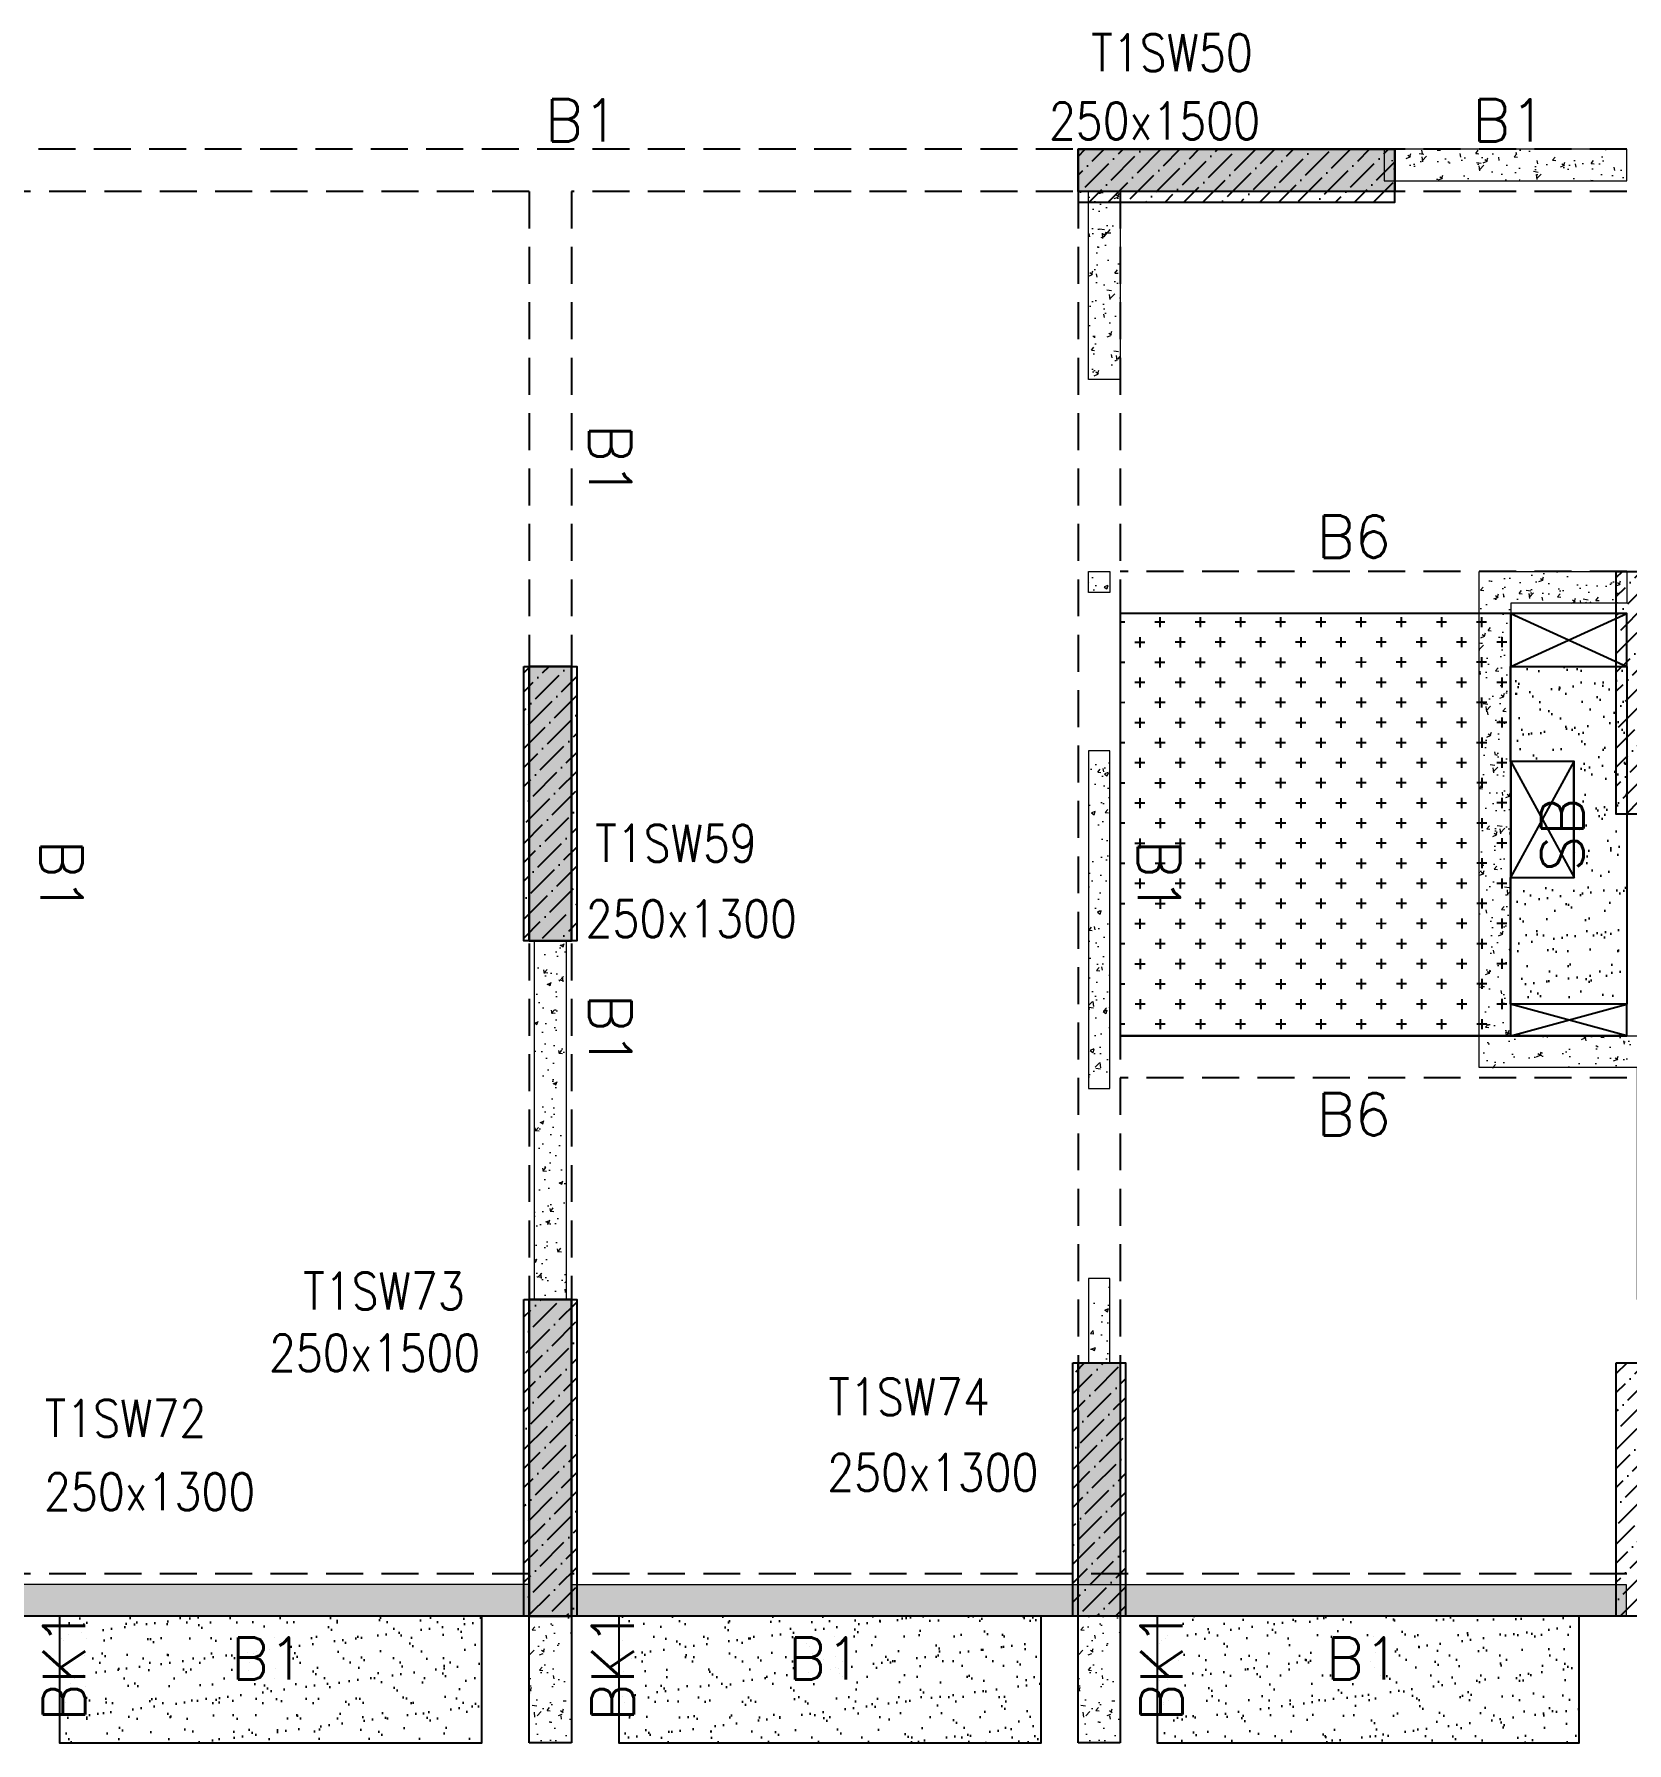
# Model space of a CAD drawing. Header units: millimetres. Extents: x 1078357 to 2594950, y -4969473 to -4636555.
# Drawn here: x 1135533 to 1143078, y -4672491 to -4664396 of the extents above; entities that cross this region are included whole.
import ezdxf

# ---------------------------------------------------------------- set-up
doc = ezdxf.new("R2010")
doc.units = ezdxf.units.MM
for name, pattern in [('CONTINOUS', [0]), ('HIDDEN', [0.375, 0.25, -0.125]), ('New Retail block$0$CONTINOUS', [0])]:
    doc.linetypes.add(name, pattern=pattern)
for name, color, linetype in [('B-200x325', 201, 'HIDDEN'), ('B-200x650', 241, 'HIDDEN'), ('B-300xSLAB THK.', 151, 'Continuous'), ('DROP SLAB', 8, 'Continuous'), ('S-COLUMN_SHEAR WALL', 1, 'Continuous'), ('S-PROJECTION', 54, 'New Retail block$0$CONTINOUS'), ('SLAB FOLD', 8, 'Continuous'), ('UP TO GFRS', 1, 'Continuous')]:
    doc.layers.add(name, color=color, linetype=linetype)
for name, color, linetype, lineweight in [('COL. NO.', 30, 'Continuous', 25), ('COL. SIZE', 7, 'Continuous', 25), ('HATCH', 8, 'Continuous', 30), ('S-NON STR RCC WALL', 8, 'Continuous', 0)]:
    doc.layers.add(name, color=color, linetype=linetype, lineweight=lineweight)
doc.styles.add('ROMANS', font='romans.shx', dxfattribs={"width": 0.85})
pattern_1 = [(50, (-6330041.7, 28215677.84), (182.184669, -15.93908554), [19.05, -209.55]), (355, (-6330041.7, 28215677.84), (-35.2434214, 191.0568452), [15.24, -167.6405842]), (100.4514447, (-6330026.52, 28215676.51), (146.9412471, 175.1177519), [16.1900088, -178.0902446]), (46.1842, (-6330041.7, 28215728.64), (271.0790409, -42.042328), [28.575, -314.325]), (96.6355576, (-6330019.1, 28215725.14), (237.404134, 247.4261246), [24.2850231, -267.1356082]), (351.1841512, (-6330041.7, 28215728.64), (237.404134, 247.4261246), [22.859967, -251.459732]), (21, (-6330016.3, 28215715.94), (151.6143913, -102.2651982), [19.05, -209.55]), (326, (-6330016.3, 28215715.94), (61.8020283, 184.1879661), [15.24, -167.64]), (71.451445, (-6330003.67, 28215707.42), (213.4164193, 81.9227689), [16.1900088, -178.0899376]), (37.5, (-6330041.7, 28215677.84), (3.08860325, 84.55503887), [0, -165.608, 0, -170.18, 0, -168.275]), (7.5, (-6330041.7, 28215677.84), (66.8196625, 100.18057482), [0, -97.028, 0, -161.798, 0, -64.135]), (327.5, (-6330098.34, 28215677.84), (135.59059517, -5.72874399), [0, -63.5, 0, -198.12, 0, -262.89]), (317.5, (-6330123.74, 28215677.84), (148.1291814, 25.42649103), [0, -82.55, 0, -131.572, 0, -186.69])]
pattern_2 = [(45, (903512.135, -4613405.35), (33.67596, 123.478522), [158.75, -31.75, 0, -31.75])]
pattern_3 = [(45, (903512.16, -4590022.35), (33.67596, 123.478522), [158.75, -31.75, 0, -31.75])]

msp = doc.modelspace()

# ---------------------------------------------------------------- hatches: boundary and pattern name
at = {"layer": 'DROP SLAB'}
h = msp.add_hatch(dxfattribs=at)
h.set_pattern_fill('CROSS', color=8, scale=15, angle=0.03079)
h.set_pattern_definition([(180.03079016, (-8741186.67, 37485830.36), (-95.19879988, -95.30117261), [47.625, -142.875]), (270.03079016, (-8741210.49, 37485854.16), (95.30117261, -95.19879988), [47.625, -142.875])])
h.paths.add_polyline_path([(1142528.3, -4667141.2), (1140678.3, -4667141.2), (1140678.3, -4669141), (1142528.3, -4669141)])
at = {"layer": 'HATCH'}
h = msp.add_hatch(dxfattribs=at)
h.set_pattern_fill('AR-SAND', color=8, scale=3, angle=359.97015)
h.set_pattern_definition([(37.47015413, (-5062315.49, 23607584.36), (-4.72361136, 146.8264517), [0, -115.824, 0, -129.54, 0, -123.825]), (7.4701541, (-5062315.5, 23607584.36), (134.9689868, 214.9772528), [0, -62.484, 0, -104.394, 0, -40.005]), (327.47015413, (-5062409.22, 23607584.4), (237.29790347, 0.3075449), [0, -38.1, 0, -137.16, 0, -179.07]), (317.4701541, (-5062409.22, 23607584.4), (229.1017424, 66.759465), [0, -19.05, 0, -89.916, 0, -102.87])])
h.paths.add_polyline_path([(1143077.6, -4668991.2), (1142527.6, -4668991.2), (1142527.6, -4668391.2), (1142827.6, -4668391.2), (1142827.6, -4667841.2), (1142527.6, -4667841.3), (1142527.6, -4667391.2), (1143077.6, -4667391.2)])
h = msp.add_hatch(dxfattribs=at)
h.set_pattern_fill('AR-SAND', color=8, scale=3, angle=179.97015)
h.set_pattern_definition([(37.47015413, (-3937179.63, 18699617.45), (-4.72361136, 146.8264517), [0, -115.824, 0, -129.54, 0, -123.825]), (7.4701541, (-3937179.63, 18699617.45), (134.9689868, 214.9772528), [0, -62.484, 0, -104.394, 0, -40.005]), (327.4701541, (-3937273.35, 18699617.5), (237.2979035, 0.3075449), [0, -38.1, 0, -137.16, 0, -179.07]), (317.4701541, (-3937273.35, 18699617.5), (229.1017424, 66.759465), [0, -19.05, 0, -89.916, 0, -102.87])])
h.paths.add_polyline_path([(1137653.3, -4671891.2), (1135653.3, -4671891.2), (1135653.3, -4672491.2), (1137653.3, -4672491.2)])
h = msp.add_hatch(dxfattribs=at)
h.set_pattern_fill('AR-SAND', color=8, scale=3, angle=179.97015)
h.set_pattern_definition([(37.47015413, (-3939829.63, 18699617.45), (-4.72361136, 146.8264517), [0, -115.824, 0, -129.54, 0, -123.825]), (7.4701541, (-3939829.63, 18699617.45), (134.9689868, 214.9772528), [0, -62.484, 0, -104.394, 0, -40.005]), (327.4701541, (-3939923.35, 18699617.5), (237.2979035, 0.3075449), [0, -38.1, 0, -137.16, 0, -179.07]), (317.4701541, (-3939923.35, 18699617.5), (229.1017424, 66.759465), [0, -19.05, 0, -89.916, 0, -102.87])])
h.paths.add_polyline_path([(1140303.3, -4671891.2), (1138303.3, -4671891.2), (1138303.3, -4672491.2), (1140303.3, -4672491.2)])
h = msp.add_hatch(dxfattribs=at)
h.set_pattern_fill('AR-SAND', color=8, scale=3, angle=179.97015)
h.set_pattern_definition([(37.47015413, (-3942379.63, 18699617.45), (-4.72361136, 146.8264517), [0, -115.824, 0, -129.54, 0, -123.825]), (7.4701541, (-3942379.63, 18699617.45), (134.9689868, 214.9772528), [0, -62.484, 0, -104.394, 0, -40.005]), (327.4701541, (-3942473.35, 18699617.5), (237.2979035, 0.3075449), [0, -38.1, 0, -137.16, 0, -179.07]), (317.4701541, (-3942473.35, 18699617.5), (229.1017424, 66.759465), [0, -19.05, 0, -89.916, 0, -102.87])])
h.paths.add_polyline_path([(1142853.3, -4671891.2), (1140853.3, -4671891.2), (1140853.3, -4672491.2), (1142853.3, -4672491.2)])
at = {"layer": 'S-COLUMN_SHEAR WALL', "lineweight": 25}
h = msp.add_hatch(color=1, dxfattribs=at)
h.dxf.hatch_style = 1
h.paths.add_polyline_path([(1140478.5, -4664941.2), (1141978.5, -4664941.2), (1141978.5, -4665141.2), (1140478.5, -4665141.2)])
at = {"layer": 'S-COLUMN_SHEAR WALL', "lineweight": 25, "extrusion": (-1.00316e-06, -1.91639e-11, 1)}
h = msp.add_hatch(color=1, dxfattribs=at)
h.dxf.hatch_style = 1
h.paths.add_polyline_path([(1137878.5, -4667391.2), (1138078.5, -4667391.2), (1138078.5, -4668691.2), (1137878.5, -4668691.2)])
at = {"layer": 'S-COLUMN_SHEAR WALL', "lineweight": 25, "extrusion": (1.00316e-06, -2.11765e-11, 1)}
h = msp.add_hatch(color=1, dxfattribs=at)
h.dxf.hatch_style = 1
h.paths.add_polyline_path([(1138078.5, -4667391.2), (1137878.5, -4667391.2), (1137878.5, -4668691.2), (1138078.5, -4668691.2)])
at = {"layer": 'S-COLUMN_SHEAR WALL', "lineweight": 25, "extrusion": (-1.00316e-06, -1.91639e-11, 1)}
h = msp.add_hatch(color=1, dxfattribs=at)
h.dxf.hatch_style = 1
h.paths.add_polyline_path([(1137878.5, -4671891.2), (1138078.5, -4671891.2), (1138078.5, -4670391.2), (1137878.5, -4670391.2)])
at = {"layer": 'S-COLUMN_SHEAR WALL', "lineweight": 25, "extrusion": (1.00316e-06, -2.11765e-11, 1)}
h = msp.add_hatch(color=1, dxfattribs=at)
h.dxf.hatch_style = 1
h.paths.add_polyline_path([(1138078.5, -4671891.2), (1137878.5, -4671891.2), (1137878.5, -4670391.2), (1138078.5, -4670391.2)])
at = {"layer": 'S-COLUMN_SHEAR WALL', "lineweight": 25}
h = msp.add_hatch(color=1, dxfattribs=at)
h.dxf.hatch_style = 1
h.paths.add_polyline_path([(1140678.5, -4670691.2), (1140678.5, -4671891.2), (1140478.5, -4671891.2), (1140478.5, -4670691.2)])
at = {"layer": 'S-NON STR RCC WALL'}
h = msp.add_hatch(dxfattribs=at)
h.set_pattern_fill('AR-CONC', color=256)
h.set_pattern_definition([(50, (-5232816.98, 23531658.65), (182.184669, -15.93908554), [19.05, -209.55]), (355, (-5232816.98, 23531658.65), (-35.2434214, 191.0568452), [15.24, -167.6405842]), (100.4514447, (-5232801.8, 23531657.33), (146.9412471, 175.1177519), [16.1900088, -178.0902446]), (46.1842, (-5232816.98, 23531709.45), (271.0790409, -42.042328), [28.575, -314.325]), (96.6355576, (-5232794.4, 23531705.95), (237.404134, 247.4261246), [24.2850231, -267.1356082]), (351.1841512, (-5232816.98, 23531709.45), (237.404134, 247.4261246), [22.859967, -251.459732]), (21, (-5232791.58, 23531696.75), (151.6143913, -102.2651982), [19.05, -209.55]), (326, (-5232791.58, 23531696.75), (61.8020283, 184.1879661), [15.24, -167.64]), (71.451445, (-5232778.95, 23531688.23), (213.4164193, 81.9227689), [16.1900088, -178.0899376]), (37.5, (-5232816.985, 23531658.653), (3.08860325, 84.55503887), [0, -165.608, 0, -170.18, 0, -168.275]), (7.5, (-5232816.985, 23531658.65), (66.8196625, 100.18057482), [0, -97.028, 0, -161.798, 0, -64.135]), (327.5, (-5232873.63, 23531658.65), (135.59059517, -5.728744), [0, -63.5, 0, -198.12, 0, -262.89]), (317.5, (-5232899.03, 23531658.65), (148.1291814, 25.42649103), [0, -82.55, 0, -131.572, 0, -186.69])])
h.paths.add_polyline_path([(1143078.3, -4664941.1), (1141928.3, -4664941.1), (1141928.3, -4665091.2), (1143078.3, -4665091.2)])
h = msp.add_hatch(dxfattribs=at)
h.set_pattern_fill('AR-CONC', color=256, angle=180)
h.set_pattern_definition([(50, (-6311006.45, 28212387.81), (182.184669, -15.93908554), [19.05, -209.55]), (355, (-6311006.45, 28212387.81), (-35.2434214, 191.0568452), [15.24, -167.6405842]), (100.4514447, (-6310991.26, 28212386.48), (146.9412471, 175.1177519), [16.1900088, -178.0902446]), (46.1842, (-6311006.45, 28212438.61), (271.0790409, -42.042328), [28.575, -314.325]), (96.6355576, (-6310983.86, 28212435.1), (237.404134, 247.4261246), [24.2850231, -267.1356082]), (351.1841512, (-6311006.45, 28212438.6), (237.404134, 247.4261246), [22.859967, -251.459732]), (21, (-6310981.05, 28212425.91), (151.6143913, -102.2651982), [19.05, -209.55]), (326, (-6310981.05, 28212425.91), (61.8020283, 184.1879661), [15.24, -167.64]), (71.451445, (-6310968.41, 28212417.39), (213.4164193, 81.9227689), [16.1900088, -178.0899376]), (37.5, (-6311006.446, 28212387.81), (3.08860325, 84.55503887), [0, -165.608, 0, -170.18, 0, -168.275]), (7.5, (-6311006.45, 28212387.81), (66.8196625, 100.18057482), [0, -97.028, 0, -161.798, 0, -64.135]), (327.5, (-6311063.09, 28212387.81), (135.59059517, -5.72874399), [0, -63.5, 0, -198.12, 0, -262.89]), (317.5, (-6311088.49, 28212387.81), (148.1291814, 25.42649103), [0, -82.55, 0, -131.572, 0, -186.69])])
h.paths.add_polyline_path([(1140528.3, -4665141.2), (1140678.3, -4665141.2), (1140678.3, -4666031.1), (1140528.3, -4666031.1)])
h = msp.add_hatch(dxfattribs=at)
h.set_pattern_fill('AR-CONC', color=256, angle=180)
h.set_pattern_definition([(50, (2237803.25, -9158005.18), (182.184669, -15.9390855), [19.05, -209.55]), (355, (2237803.25, -9158005.18), (-35.2434214, 191.056845), [15.24, -167.640584]), (100.4514447, (2237818.44, -9158006.5), (146.941247, 175.117752), [16.190009, -178.0902446]), (46.1842, (2237803.25, -9157954.38), (271.079041, -42.042328), [28.575, -314.325]), (96.6355576, (2237825.84, -9157957.88), (237.404134, 247.426125), [24.285023, -267.135608]), (351.184151, (2237803.25, -9157954.38), (237.404134, 247.426125), [22.859967, -251.459732]), (21, (2237828.65, -9157967.08), (151.6143913, -102.265198), [19.05, -209.55]), (326, (2237828.65, -9157967.08), (61.802028, 184.187966), [15.24, -167.64]), (71.451445, (2237841.29, -9157975.6), (213.416419, 81.922769), [16.190009, -178.0899376]), (37.5, (2237803.25, -9158005.18), (3.08860325, 84.5550389), [0, -165.608, 0, -170.18, 0, -168.275]), (7.5, (2237803.25, -9158005.18), (66.8196625, 100.1805748), [0, -97.028, 0, -161.798, 0, -64.135]), (327.5, (2237746.61, -9158005.18), (135.5905952, -5.728744), [0, -63.5, 0, -198.12, 0, -262.89]), (317.5, (2237721.21, -9158005.18), (148.1291814, 25.426491), [0, -82.55, 0, -131.572, 0, -186.69])])
h.paths.add_polyline_path([(1140528.3, -4666941), (1140628.3, -4666941), (1140628.3, -4667041), (1140528.3, -4667041)])
h = msp.add_hatch(dxfattribs=at)
h.set_pattern_fill('AR-CONC', color=256)
h.set_pattern_definition([(50, (-5232816.98, 23531658.65), (182.184669, -15.93908554), [19.05, -209.55]), (355, (-5232816.98, 23531658.65), (-35.2434214, 191.0568452), [15.24, -167.6405842]), (100.4514447, (-5232801.8, 23531657.33), (146.9412471, 175.1177519), [16.1900088, -178.0902446]), (46.1842, (-5232816.98, 23531709.45), (271.0790409, -42.042328), [28.575, -314.325]), (96.6355576, (-5232794.4, 23531705.95), (237.404134, 247.4261246), [24.2850231, -267.1356082]), (351.1841512, (-5232816.98, 23531709.45), (237.404134, 247.4261246), [22.859967, -251.459732]), (21, (-5232791.58, 23531696.75), (151.6143913, -102.2651982), [19.05, -209.55]), (326, (-5232791.58, 23531696.75), (61.8020283, 184.1879661), [15.24, -167.64]), (71.451445, (-5232778.95, 23531688.23), (213.4164193, 81.9227689), [16.1900088, -178.0899376]), (37.5, (-5232816.985, 23531658.653), (3.08860325, 84.55503887), [0, -165.608, 0, -170.18, 0, -168.275]), (7.5, (-5232816.985, 23531658.65), (66.8196625, 100.18057482), [0, -97.028, 0, -161.798, 0, -64.135]), (327.5, (-5232873.63, 23531658.65), (135.59059517, -5.728744), [0, -63.5, 0, -198.12, 0, -262.89]), (317.5, (-5232899.03, 23531658.65), (148.1291814, 25.42649103), [0, -82.55, 0, -131.572, 0, -186.69])])
h.paths.add_polyline_path([(1142378.3, -4669291.2), (1142378.3, -4666941.2), (1143078.3, -4666941.2), (1143078.3, -4667091.2), (1142528.3, -4667091.2), (1142528.3, -4669141.2), (1143278.3, -4669141.2), (1143278.3, -4670391.1), (1143128.3, -4670391.1), (1143128.3, -4669291.2)])
h = msp.add_hatch(dxfattribs=at)
h.set_pattern_fill('AR-CONC', color=256, angle=180)
h.set_pattern_definition([(50, (2237816.47, -9156640.51), (182.184669, -15.9390855), [19.05, -209.55]), (355, (2237816.47, -9156640.51), (-35.2434214, 191.056845), [15.24, -167.640584]), (100.4514447, (2237831.65, -9156641.84), (146.941247, 175.117752), [16.190009, -178.0902446]), (46.1842, (2237816.47, -9156589.71), (271.079041, -42.042328), [28.575, -314.325]), (96.6355576, (2237839.06, -9156593.22), (237.404134, 247.426125), [24.285023, -267.135608]), (351.184151, (2237816.47, -9156589.71), (237.404134, 247.426125), [22.859967, -251.459732]), (21, (2237841.87, -9156602.41), (151.6143913, -102.265198), [19.05, -209.55]), (326, (2237841.87, -9156602.41), (61.802028, 184.187966), [15.24, -167.64]), (71.451445, (2237854.5, -9156610.94), (213.416419, 81.922769), [16.190009, -178.0899376]), (37.5, (2237816.47, -9156640.514), (3.08860325, 84.5550389), [0, -165.608, 0, -170.18, 0, -168.275]), (7.5, (2237816.47, -9156640.51), (66.8196625, 100.1805748), [0, -97.028, 0, -161.798, 0, -64.135]), (327.5, (2237759.825, -9156640.514), (135.5905952, -5.728744), [0, -63.5, 0, -198.12, 0, -262.89]), (317.5, (2237734.43, -9156640.51), (148.1291814, 25.426491), [0, -82.55, 0, -131.572, 0, -186.69])])
h.paths.add_polyline_path([(1140528.3, -4669391), (1140628.3, -4669391), (1140628.3, -4667791), (1140528.3, -4667791)])
at = {"layer": 'S-NON STR RCC WALL', "ltscale": 700}
h = msp.add_hatch(dxfattribs=at)
h.set_pattern_fill('AR-CONC', color=256)
h.set_pattern_definition([(50, (4787.4, 203131.2), (182.184669, -15.9390855), [19.05, -209.55]), (355, (4787.4, 203131.2), (-35.2434214, 191.056845), [15.24, -167.640584]), (100.4514447, (4802.58, 203129.87), (146.941247, 175.117752), [16.190009, -178.0902446]), (46.1842, (4787.4, 203182), (271.079041, -42.042328), [28.575, -314.325]), (96.6355576, (4810, 203178.5), (237.404134, 247.426125), [24.285023, -267.135608]), (351.184151, (4787.4, 203182), (237.404134, 247.426125), [22.859967, -251.459732]), (21, (4812.8, 203169.3), (151.6143913, -102.265198), [19.05, -209.55]), (326, (4812.8, 203169.3), (61.802028, 184.187966), [15.24, -167.64]), (71.451445, (4825.43, 203160.78), (213.416419, 81.922769), [16.190009, -178.0899376]), (37.5, (4787.4, 203131.2), (3.08860325, 84.5550389), [0, -165.608, 0, -170.18, 0, -168.275]), (7.5, (4787.4, 203131.2), (66.8196625, 100.1805748), [0, -97.028, 0, -161.798, 0, -64.135]), (327.5, (4730.756, 203131.2), (135.5905952, -5.728744), [0, -63.5, 0, -198.12, 0, -262.89]), (317.5, (4705.36, 203131.2), (148.1291814, 25.426491), [0, -82.55, 0, -131.572, 0, -186.69])])
h.paths.add_polyline_path([(1137903.3, -4668691.1), (1138053.3, -4668691.1), (1138053.3, -4670391.1), (1137903.3, -4670391.1)])
at = {"layer": 'S-NON STR RCC WALL'}
h = msp.add_hatch(dxfattribs=at)
h.set_pattern_fill('AR-CONC', color=256, angle=180)
h.set_pattern_definition([(50, (1140591.75, -4472621.33), (182.18467, -15.93909), [19.05, -209.55]), (355, (1140591.75, -4472621.33), (-35.24342, 191.05685), [15.24, -167.64058]), (100.45144, (1140606.93, -4472622.66), (146.94125, 175.11775), [16.19001, -178.09024]), (46.1842, (1140591.75, -4472570.53), (271.07904, -42.04233), [28.575, -314.325]), (96.63556, (1140614.34, -4472574.03), (237.40413, 247.42612), [24.28502, -267.1356]), (351.18415, (1140591.75, -4472570.53), (237.40413, 247.42612), [22.85997, -251.45973]), (21, (1140617.15, -4472583.23), (151.61439, -102.2652), [19.05, -209.55]), (326, (1140617.15, -4472583.23), (61.80203, 184.18797), [15.24, -167.64]), (71.45144, (1140629.79, -4472591.75), (213.41642, 81.92277), [16.19001, -178.08994]), (37.5, (1140591.75, -4472621.33), (3.088603, 84.555039), [0, -165.608, 0, -170.18, 0, -168.275]), (7.5, (1140591.75, -4472621.33), (66.819663, 100.180575), [0, -97.028, 0, -161.798, 0, -64.135]), (327.5, (1140535.11, -4472621.33), (135.590595, -5.728744), [0, -63.5, 0, -198.12, 0, -262.89]), (317.5, (1140509.71, -4472621.33), (148.12918, 25.42649), [0, -82.55, 0, -131.572, 0, -186.69])])
h.paths.add_polyline_path([(1140528.3, -4670691.4), (1140628.3, -4670691.4), (1140628.3, -4670291), (1140528.3, -4670291)])
h = msp.add_hatch(dxfattribs=at)
h.set_pattern_fill('AR-CONC', color=256, angle=180)
h.set_pattern_definition(pattern_1)
h.paths.add_polyline_path([(1132881.3, -4671891.2), (1137878.4, -4671891.2), (1137878.4, -4671741.2), (1132881.3, -4671741.2)])
h = msp.add_hatch(dxfattribs=at)
h.set_pattern_fill('AR-CONC', color=256)
h.set_pattern_definition(pattern_1)
h.paths.add_polyline_path([(1143075.4, -4671891.2), (1138078.3, -4671891.2), (1138078.3, -4671741.2), (1143075.4, -4671741.2)])
h = msp.add_hatch(dxfattribs=at)
h.set_pattern_fill('AR-CONC', color=256, angle=180)
h.set_pattern_definition([(50, (-8492293.9, 37567216.15), (182.184669, -15.93908554), [19.05, -209.55]), (355, (-8492293.9, 37567216.15), (-35.2434214, 191.0568452), [15.24, -167.6405842]), (100.4514447, (-8492278.72, 37567214.82), (146.9412471, 175.1177519), [16.1900088, -178.0902446]), (46.1842, (-8492293.9, 37567266.95), (271.0790409, -42.0423279), [28.575, -314.325]), (96.6355576, (-8492271.3, 37567263.45), (237.404134, 247.4261246), [24.2850231, -267.1356082]), (351.1841512, (-8492293.9, 37567266.95), (237.404134, 247.4261246), [22.859967, -251.459732]), (21, (-8492268.5, 37567254.25), (151.61439127, -102.2651982), [19.05, -209.55]), (326, (-8492268.5, 37567254.25), (61.80202835, 184.1879661), [15.24, -167.64]), (71.451445, (-8492255.87, 37567245.73), (213.4164193, 81.9227689), [16.1900088, -178.0899376]), (37.5, (-8492293.9, 37567216.15), (3.08860325, 84.55503887), [0, -165.608, 0, -170.18, 0, -168.275]), (7.5, (-8492293.9, 37567216.15), (66.81966251, 100.18057482), [0, -97.028, 0, -161.798, 0, -64.135]), (327.5, (-8492350.544, 37567216.15), (135.59059517, -5.72874399), [0, -63.5, 0, -198.12, 0, -262.89]), (317.5, (-8492375.94, 37567216.15), (148.1291814, 25.42649103), [0, -82.55, 0, -131.572, 0, -186.69])])
h.paths.add_polyline_path([(1138078.3, -4671891.1), (1137878.4, -4671891.1), (1137878.4, -4672491.1), (1138078.3, -4672491.1), (1138078.4, -4672491.1), (1138078.4, -4671891.2)], is_closed=False)
h = msp.add_hatch(dxfattribs=at)
h.set_pattern_fill('AR-CONC', color=256, angle=180)
h.set_pattern_definition([(50, (-8489693.92, 37567216.15), (182.184669, -15.93908554), [19.05, -209.55]), (355, (-8489693.92, 37567216.15), (-35.2434214, 191.0568452), [15.24, -167.6405842]), (100.4514447, (-8489678.74, 37567214.82), (146.9412471, 175.1177519), [16.1900088, -178.0902446]), (46.1842, (-8489693.92, 37567266.95), (271.0790409, -42.0423279), [28.575, -314.325]), (96.6355576, (-8489671.33, 37567263.45), (237.404134, 247.4261246), [24.2850231, -267.1356082]), (351.1841512, (-8489693.92, 37567266.95), (237.404134, 247.4261246), [22.859967, -251.459732]), (21, (-8489668.52, 37567254.25), (151.61439127, -102.2651982), [19.05, -209.55]), (326, (-8489668.52, 37567254.25), (61.80202835, 184.1879661), [15.24, -167.64]), (71.451445, (-8489655.89, 37567245.73), (213.4164193, 81.9227689), [16.1900088, -178.0899376]), (37.5, (-8489693.923, 37567216.15), (3.08860325, 84.55503887), [0, -165.608, 0, -170.18, 0, -168.275]), (7.5, (-8489693.92, 37567216.15), (66.81966251, 100.18057482), [0, -97.028, 0, -161.798, 0, -64.135]), (327.5, (-8489750.565, 37567216.15), (135.59059517, -5.72874399), [0, -63.5, 0, -198.12, 0, -262.89]), (317.5, (-8489775.97, 37567216.15), (148.1291814, 25.42649103), [0, -82.55, 0, -131.572, 0, -186.69])])
h.paths.add_polyline_path([(1140678.3, -4671891.1), (1140478.3, -4671891.1), (1140478.3, -4672491.1), (1140678.3, -4672491.1), (1140678.3, -4672491.1), (1140678.3, -4671891.2)], is_closed=False)
at = {"layer": 'UP TO GFRS', "lineweight": 25}
h = msp.add_hatch(dxfattribs=at)
h.set_pattern_fill('ANSI36', color=8, scale=20)
h.set_pattern_definition(pattern_2)
h.paths.add_polyline_path([(1140478.5, -4665191.2), (1141978.5, -4665191.2), (1141978.6, -4664941.2), (1140478.6, -4664941.2)])
h = msp.add_hatch(dxfattribs=at)
h.set_pattern_fill('ANSI36', color=8, scale=20)
h.set_pattern_definition(pattern_3)
h.paths.add_polyline_path([(1143028.5, -4666941.2), (1143278.5, -4666941.2), (1143278.5, -4668091.2), (1143028.5, -4668091.2)])
h = msp.add_hatch(dxfattribs=at)
h.set_pattern_fill('ANSI36', color=8, scale=20)
h.set_pattern_definition(pattern_2)
h.paths.add_polyline_path([(1137853.6, -4667391.2), (1138103.6, -4667391.2), (1138103.6, -4668691.2), (1137853.6, -4668691.2)])
h = msp.add_hatch(dxfattribs=at)
h.set_pattern_fill('ANSI36', color=8, scale=20)
h.set_pattern_definition(pattern_2)
h.paths.add_polyline_path([(1137853.5, -4670391.1), (1138103.5, -4670391.1), (1138103.5, -4671891.2), (1137853.5, -4671891.2)])
h = msp.add_hatch(dxfattribs=at)
h.set_pattern_fill('ANSI36', color=8, scale=20)
h.set_pattern_definition(pattern_2)
h.paths.add_polyline_path([(1140703.6, -4670691.2), (1140703.6, -4671891.2), (1140453.6, -4671891.2), (1140453.6, -4670691.2)])
h = msp.add_hatch(dxfattribs=at)
h.set_pattern_fill('ANSI36', color=8, scale=20)
h.set_pattern_definition(pattern_3)
h.paths.add_polyline_path([(1143278.5, -4670691.2), (1143278.5, -4671891.2), (1143028.5, -4671891.2), (1143028.5, -4670691.2)])

# ---------------------------------------------------------------- linework, layer by layer
at = {"layer": 'B-200x325', "ltscale": 700}
for p, q in [((1143078.3, -4666941.2, 0), (1140678.5, -4666941.2, 0)), ((1143078.5, -4669341, 0), (1140678.5, -4669341, 0))]:
    msp.add_line(p, q, dxfattribs=at)
at = {"layer": 'B-200x325', "linetype": 'Continuous', "ltscale": 700}
for p, q in [((1143078.3, -4667141.2, 0), (1140678.5, -4667141.2, 0)), ((1143078.5, -4669141, 0), (1140678.5, -4669141, 0))]:
    msp.add_line(p, q, dxfattribs=at)
at = {"layer": 'B-200x650', "linetype": 'HIDDEN', "ltscale": 700}
for p, q in [((1143078.3, -4664941.2, 0), (1132222.1, -4664941.2, 0)), ((1137878.3, -4665141.2, 0), (1132222.1, -4665141.2, 0)), ((1137878.3, -4665141.2, 0), (1137878.3, -4667391.1, 0)), ((1143078.3, -4665141.2, 0), (1138078.3, -4665141.2, 0)), ((1138078.3, -4665141.2, 0), (1138078.3, -4667391.1, 0)), ((1140478.3, -4665141.2, 0), (1140478.3, -4671591.1, 0)), ((1140678.3, -4665141.2, 0), (1140678.3, -4671591.1, 0)), ((1137878.3, -4667391.1, 0), (1137878.3, -4670391.1, 0)), ((1138078.3, -4667391.1, 0), (1138078.3, -4670391.1, 0)), ((1137878.3, -4671691.1, 0), (1132878.3, -4671691.1, 0)), ((1143078.3, -4671691.1, 0), (1138078.3, -4671691.1, 0))]:
    msp.add_line(p, q, dxfattribs=at)
at = {"layer": 'B-200x650', "linetype": 'CONTINOUS', "ltscale": 700}
for p, q in [((1137878.3, -4671891.1, 0), (1132878.3, -4671891.1, 0)), ((1137878.3, -4672491.2, 0), (1137878.3, -4671891.2, 0)), ((1143078.3, -4671891.1, 0), (1138078.3, -4671891.1, 0)), ((1138078.3, -4671891.2, 0), (1138078.3, -4672491.2, 0)), ((1140478.3, -4672491.2, 0), (1140478.3, -4671891.2, 0)), ((1140678.3, -4671891.2, 0), (1140678.3, -4672491.2, 0)), ((1138078.3, -4672491.2, 0), (1137878.3, -4672491.2, 0)), ((1140678.3, -4672491.2, 0), (1140478.3, -4672491.2, 0))]:
    msp.add_line(p, q, dxfattribs=at)
at = {"layer": 'DROP SLAB', "color": 3, "linetype": 'CONTINOUS', "ltscale": 500}
for p, q in [((1142528.4, -4667391.2, 0), (1143078.2, -4667141.1, 0)), ((1142528.4, -4667141.1, 0), (1143078.4, -4667391.2, 0)), ((1142528.2, -4668391.2, 0), (1142828.3, -4667841.2, 0)), ((1142528.2, -4667841.2, 0), (1142828.3, -4668391.2, 0)), ((1143077.9, -4669141.2, 0), (1142527.9, -4668991.2, 0)), ((1142528.7, -4669140.9, 0), (1143077.9, -4668991.2, 0))]:
    msp.add_line(p, q, dxfattribs=at)
at = {"layer": 'DROP SLAB', "color": 3, "linetype": 'CONTINOUS', "ltscale": 500, "elevation": 0}
for points in [[(1142528.3, -4667141.2), (1140678.3, -4667141.2), (1140678.3, -4669141), (1142528.3, -4669141)], [(1142528.4, -4667391.2), (1143078.2, -4667391.2), (1143078.2, -4667141.1), (1142528.4, -4667141.1)], [(1142528.3, -4668391.2), (1142828.3, -4668391.2), (1142828.3, -4667841.2), (1142528.3, -4667841.2)], [(1142527.9, -4669140.9), (1143077.9, -4669140.9), (1143077.9, -4668991.2), (1142527.9, -4668991.2)]]:
    msp.add_lwpolyline(points, close=True, dxfattribs=at)
at = {"layer": 'S-COLUMN_SHEAR WALL', "color": 1, "lineweight": 25, "elevation": 0}
for points in [[(1140478.5, -4664941.2), (1141978.5, -4664941.2), (1141978.5, -4665141.2), (1140478.5, -4665141.2)], [(1140478.5, -4670691.2), (1140678.5, -4670691.2), (1140678.5, -4671891.2), (1140478.5, -4671891.2)]]:
    msp.add_lwpolyline(points, close=True, dxfattribs=at)
at = {"layer": 'S-COLUMN_SHEAR WALL', "color": 1, "lineweight": 25, "extrusion": (-1.00316e-06, -1.91639e-11, 1), "elevation": -1.1}
for points in [[(1137878.5, -4667391.2), (1138078.5, -4667391.2), (1138078.5, -4668691.2), (1137878.5, -4668691.2)], [(1137878.5, -4671891.2), (1138078.5, -4671891.2), (1138078.5, -4670391.2), (1137878.5, -4670391.2)]]:
    msp.add_lwpolyline(points, close=True, dxfattribs=at)
at = {"layer": 'S-COLUMN_SHEAR WALL', "color": 1, "lineweight": 25, "extrusion": (1.00316e-06, -2.11765e-11, 1), "elevation": 1.1}
for points in [[(1138078.5, -4667391.2), (1137878.5, -4667391.2), (1137878.5, -4668691.2), (1138078.5, -4668691.2)], [(1138078.5, -4671891.2), (1137878.5, -4671891.2), (1137878.5, -4670391.2), (1138078.5, -4670391.2)]]:
    msp.add_lwpolyline(points, close=True, dxfattribs=at)
at = {"layer": 'S-NON STR RCC WALL', "ltscale": 700, "elevation": 0}
for points in [[(1143078.3, -4664941.1), (1141928.3, -4664941.1), (1141928.3, -4665091.2), (1143078.3, -4665091.2)], [(1140528.3, -4665141.2), (1140678.3, -4665141.2), (1140678.3, -4666031.1), (1140528.3, -4666031.1)], [(1140528.3, -4666941), (1140628.3, -4666941), (1140628.3, -4667041), (1140528.3, -4667041)], [(1140528.3, -4669391), (1140628.3, -4669391), (1140628.3, -4667791), (1140528.3, -4667791)], [(1137903.3, -4668691.1), (1138053.3, -4668691.1), (1138053.3, -4670391.1), (1137903.3, -4670391.1)]]:
    msp.add_lwpolyline(points, close=True, dxfattribs=at)
at = {"layer": 'S-NON STR RCC WALL', "elevation": 0}
for points in [[(1142378.3, -4669291.2), (1142378.3, -4666941.2), (1143078.3, -4666941.2), (1143078.3, -4667091.2), (1142528.3, -4667091.2), (1142528.3, -4669141.2), (1143278.3, -4669141.2), (1143278.3, -4670391.1), (1143128.3, -4670391.1), (1143128.3, -4669291.2)], [(1140528.4, -4670691.4), (1140628.4, -4670691.4), (1140628.3, -4670291), (1140528.3, -4670291)], [(1132881.3, -4671891.2), (1137878.4, -4671891.2), (1137878.4, -4671741.2), (1132881.3, -4671741.2)], [(1143075.4, -4671891.2), (1138078.3, -4671891.2), (1138078.3, -4671741.2), (1143075.4, -4671741.2)]]:
    msp.add_lwpolyline(points, close=True, dxfattribs=at)
at = {"layer": 'S-PROJECTION', "elevation": 0}
for points in [[(1137653.3, -4671891.2), (1135653.3, -4671891.2), (1135653.3, -4672491.2), (1137653.3, -4672491.2)], [(1140303.3, -4671891.2), (1138303.3, -4671891.2), (1138303.3, -4672491.2), (1140303.3, -4672491.2)], [(1142853.3, -4671891.2), (1140853.3, -4671891.2), (1140853.3, -4672491.2), (1142853.3, -4672491.2)]]:
    msp.add_lwpolyline(points, close=True, dxfattribs=at)
at = {"layer": 'SLAB FOLD', "color": 8, "ltscale": 1000, "elevation": 0}
msp.add_lwpolyline([(1143077.6, -4668991.2), (1142527.6, -4668991.2), (1142527.6, -4668391.2), (1142827.6, -4668391.2), (1142827.6, -4667841.2), (1142527.6, -4667841.3), (1142527.6, -4667391.2), (1143077.6, -4667391.2), (1143077.6, -4668991.2)], dxfattribs=at)
at = {"layer": 'UP TO GFRS', "color": 3, "lineweight": 25, "elevation": 0}
for points in [[(1140478.5, -4665191.2), (1141978.5, -4665191.2), (1141978.5, -4664941.2), (1140478.5, -4664941.2)], [(1143028.5, -4666941.2), (1143278.5, -4666941.2), (1143278.5, -4668091.2), (1143028.5, -4668091.2)], [(1137853.5, -4667391.2), (1138103.5, -4667391.2), (1138103.5, -4668691.2), (1137853.5, -4668691.2)], [(1137853.5, -4670391.1), (1138103.5, -4670391.1), (1138103.5, -4671891.2), (1137853.5, -4671891.2)], [(1140453.5, -4670691.2), (1140703.5, -4670691.2), (1140703.5, -4671891.2), (1140453.5, -4671891.2)], [(1143028.5, -4670691.2), (1143278.5, -4670691.2), (1143278.5, -4671891.2), (1143028.5, -4671891.2)]]:
    msp.add_lwpolyline(points, close=True, dxfattribs=at)

# ---------------------------------------------------------------- texts
at = {"layer": 'B-200x325', "linetype": 'Continuous', "ltscale": 700, "style": 'ROMANS'}
for p in [(1141609, -4666876, -2.7), (1141609, -4669613.1, -2.7)]:
    msp.add_text('B6', height=200, rotation=359.99945, dxfattribs=at).set_placement(p)
at = {"layer": 'B-200x650', "linetype": 'HIDDEN', "ltscale": 500, "style": 'ROMANS'}
for rotation, p in [(0.00094, (1137952.8, -4664903.9, -2.7)), (0.00094, (1142346.8, -4664903.9, -2.7)), (269.99906, (1138161.5, -4666243.1, -2.7)), (269.99906, (1135562.2, -4668212.4, -2.7)), (269.99906, (1140762.2, -4668212.4, -2.7)), (269.99906, (1138162.2, -4668941.5, -2.7)), (0.00094, (1136464.4, -4672191.5, -2.7)), (0.00094, (1139103.9, -4672191.5, -2.7)), (0.00094, (1141652.5, -4672191.5, -2.7))]:
    msp.add_text('B1', height=200, rotation=rotation, dxfattribs=at).set_placement(p)
at = {"layer": 'B-200x650', "linetype": 'CONTINOUS', "ltscale": 700, "style": 'ROMANS'}
for p in [(1135774, -4672390.8, 50), (1138374, -4672390.8, 50), (1140974, -4672390.8, 50)]:
    msp.add_text('BK1', height=200, rotation=90, dxfattribs=at).set_placement(p)
at = {"layer": 'B-300xSLAB THK.', "linetype": 'Continuous', "ltscale": 700, "style": 'ROMANS'}
msp.add_text('SB', height=200, rotation=90.00094, dxfattribs=at).set_placement((1142873.1, -4668365.5, -2.7))
at = {"layer": 'COL. NO.', "linetype": 'Continuous', "style": 'ROMANS', "width": 0.85}
for s, p in [('T1SW50', (1140541.2, -4664570.7, -320.4)), ('T1SW59', (1138191.4, -4668316.4, -320.4)), ('T1SW73', (1136807.7, -4670438.5, -320.4)), ('T1SW74', (1139295.6, -4670939.5, -320.4)), ('T1SW72', (1135583.3, -4671041.2, -320.4))]:
    msp.add_text(s, height=175, dxfattribs=at).set_placement(p)
at = {"layer": 'COL. SIZE', "linetype": 'Continuous', "style": 'ROMANS', "width": 0.85}
for s, p in [('250x1500', (1140340, -4664894.2, -320.4)), ('250x1300', (1138145.5, -4668674.2, -320.4)), ('250x1500', (1136645.2, -4670730.9, -320.4)), ('250x1300', (1139290.2, -4671297.4, -320.4)), ('250x1300', (1135579.3, -4671389.1, -320.4))]:
    msp.add_text(s, height=175, dxfattribs=at).set_placement(p)

doc.saveas('drawing.dxf')
